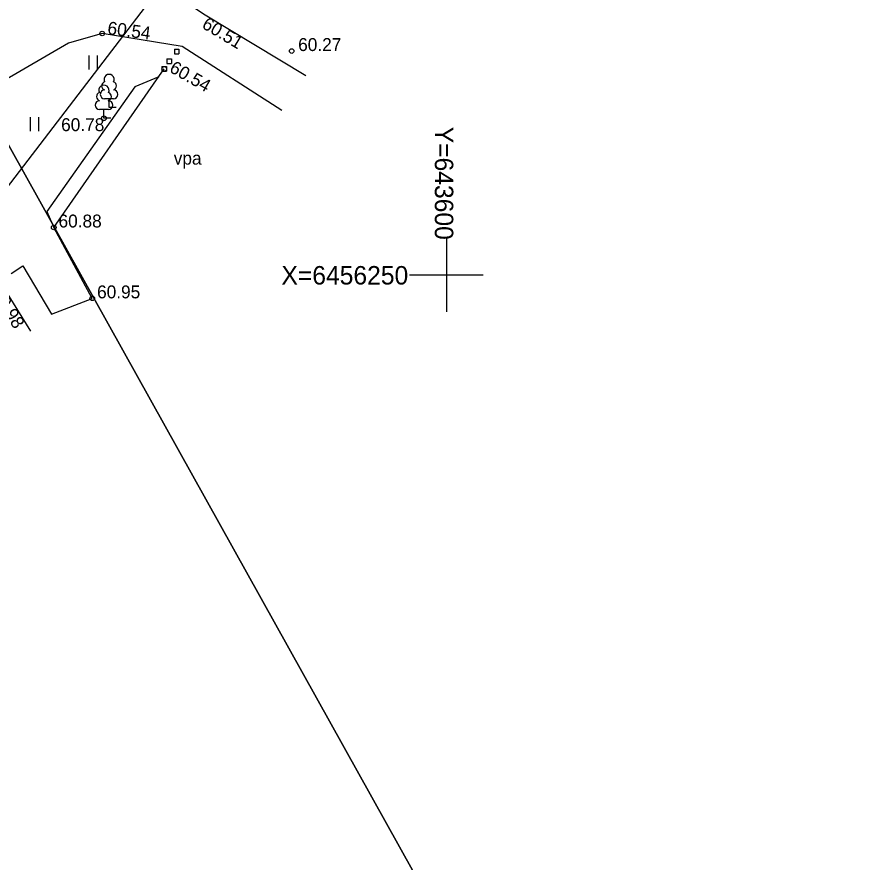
# Model space of a CAD drawing. Extents: x 643123 to 643699, y 6456101 to 6456901.
# Drawn here: x 643576.7 to 643622, y 6456218.15 to 6456263.99 of the extents above; entities that cross this region are included whole.
import ezdxf

# ---------------------------------------------------------------- set-up
doc = ezdxf.new("R2010")
doc.units = 0
for name, color, linetype in [('AED', 7, 'Continuous'), ('ELKAEV', 7, 'Continuous'), ('HALJASTUS', 7, 'Continuous'), ('MOOTPIIR', 7, 'Continuous'), ('PIIR', 7, 'Continuous'), ('PUU', 7, 'Continuous'), ('TEE', 7, 'Continuous'), ('VORK', 7, 'Continuous')]:
    doc.layers.add(name, color=color, linetype=linetype)

msp = doc.modelspace()

# ---------------------------------------------------------------- linework, layer by layer
at = {"layer": 'AED'}
for p, q in [((643585.242, 6456262.247), (643585.242, 6456261.997)), ((643585.242, 6456262.247), (643585.492, 6456262.247)), ((643585.242, 6456261.997), (643585.492, 6456261.997)), ((643585.492, 6456262.247), (643585.492, 6456261.997)), ((643584.84, 6456261.723), (643584.84, 6456261.473)), ((643584.84, 6456261.723), (643585.09, 6456261.723)), ((643584.84, 6456261.473), (643585.09, 6456261.473)), ((643585.09, 6456261.723), (643585.09, 6456261.473)), ((643584.571, 6456261.297), (643584.571, 6456261.047)), ((643584.571, 6456261.297), (643584.821, 6456261.297)), ((643584.571, 6456261.047), (643584.821, 6456261.047)), ((643584.821, 6456261.297), (643584.821, 6456261.047))]:
    msp.add_line(p, q, dxfattribs=at)
for points in [[(643576.388, 6456250.072), (643577.023, 6456250.494), (643578.577, 6456247.864), (643580.791, 6456248.727), (643578.7, 6456252.571), (643584.696, 6456261.172)], [(643584.405, 6456260.739), (643583.094, 6456260.192), (643578.33, 6456253.43), (643578.7, 6456252.571)]]:
    msp.add_lwpolyline(points, dxfattribs=at)
at = {"layer": 'ELKAEV'}
for centre in [(643581.326, 6456263.093), (643591.607, 6456262.142), (643584.696, 6456261.172), (643581.424, 6456258.498), (643578.7, 6456252.571), (643580.791, 6456248.727)]:
    msp.add_circle(centre, 0.125, dxfattribs=at)
at = {"layer": 'HALJASTUS'}
for p, q in [((643580.607, 6456261.894), (643580.607, 6456261.133)), ((643581.063, 6456261.894), (643581.063, 6456261.133)), ((643577.419, 6456258.556), (643577.419, 6456257.795)), ((643577.874, 6456258.556), (643577.874, 6456257.795))]:
    msp.add_line(p, q, dxfattribs=at)
at = {"layer": 'MOOTPIIR'}
msp.add_lwpolyline([(643444.736, 6456376.761), (643458.837, 6456369.535), (643514.013, 6456367.012), (643600.264, 6456357.043), (643614.48, 6456310.922), (643610.825, 6456300.071), (643565.027, 6456240.194), (643548.127, 6456226.709), (643522.979, 6456254.341), (643461.859, 6456333.339), (643451.284, 6456335.372), (643428.144, 6456353.969), (643425.102, 6456360.135), (643441.39, 6456374.904)], close=True, dxfattribs=at)
at = {"layer": 'PIIR'}
for points in [[(643594.18, 6456323.66), (643572.63, 6456263.51), (643610.25, 6456195.99), (643606.28, 6456193.22), (643617.99, 6456172.64), (643641.27, 6456130.66), (643669.92, 6456151.73), (643645.68, 6456178.39), (643629.89, 6456195.41), (643674.67, 6456244.82), (643699.28, 6456395.81), (643606.96, 6456405.84), (643606.2, 6456405.92)], [(643549.38, 6456228.03), (643519.91, 6456194.43), (643571.33, 6456134.15), (643617.99, 6456172.64), (643606.28, 6456193.22), (643610.25, 6456195.99), (643572.63, 6456263.51), (643563.7, 6456247.27)]]:
    msp.add_lwpolyline(points, close=True, dxfattribs=at)
at = {"layer": 'PUU'}
for p, q in [((643581.943, 6456259.554), (643581.463, 6456259.554)), ((643581.703, 6456259.079), (643581.703, 6456259.554)), ((643581.664, 6456258.973), (643581.184, 6456258.973)), ((643581.424, 6456258.498), (643581.424, 6456258.973)), ((643582.083, 6456259.079), (643581.703, 6456259.079)), ((643581.804, 6456258.498), (643581.424, 6456258.498))]:
    msp.add_line(p, q, dxfattribs=at)
for centre, radius, start, end in [((643581.703, 6456260.599), 0.277, 332.5799, 207.4201), ((643581.424, 6456260.018), 0.277, 332.5799, 207.4201), ((643581.533, 6456260.252), 0.233, 109.0217, 253.1415), ((643581.873, 6456260.252), 0.233, 286.8508, 70.9859), ((643581.254, 6456259.671), 0.233, 109.0217, 253.1415), ((643581.466, 6456259.792), 0.238, 90.0016, 269.3953), ((643581.594, 6456259.671), 0.233, 286.8508, 70.9859), ((643581.94, 6456259.792), 0.238, 270.6047, 89.9984), ((643581.186, 6456259.211), 0.238, 90.0016, 269.3953), ((643581.661, 6456259.211), 0.238, 270.6047, 89.9984)]:
    msp.add_arc(centre, radius, start, end, dxfattribs=at)
at = {"layer": 'TEE'}
for points in [[(643587.319, 6456271.495), (643583.441, 6456266.971), (643583.466, 6456266.459), (643586.824, 6456264.162), (643592.374, 6456260.821)], [(643591.064, 6456258.923), (643585.675, 6456262.388), (643581.326, 6456263.093), (643579.499, 6456262.561), (643572.437, 6456258.458), (643572.22, 6456257.637), (643572.448, 6456256.703), (643575.792, 6456249.596), (643577.433, 6456246.953)]]:
    msp.add_lwpolyline(points, dxfattribs=at)
at = {"layer": 'VORK'}
for p, q in [((643600, 6456252), (643600, 6456248)), ((643598, 6456250), (643602, 6456250))]:
    msp.add_line(p, q, dxfattribs=at)

# ---------------------------------------------------------------- texts
at = {"layer": 'ELKAEV'}
for s, rotation, p in [(' 60.51', 328.9592, (643586.463, 6456263.562)), (' 60.54', 352.5576, (643581.326, 6456263.093)), (' 60.54', 330.3227, (643584.696, 6456261.171)), (' 60.98', 301.8307, (643575.198, 6456249.227))]:
    msp.add_text(s, height=0.7, rotation=rotation, dxfattribs=at).set_placement(p)
for s, p in [('60.27', (643591.957, 6456262.142)), (' 60.78', (643578.841, 6456257.798)), (' 60.88', (643578.7, 6456252.571)), (' 60.95', (643580.791, 6456248.727))]:
    msp.add_text(s, height=0.7, dxfattribs=at).set_placement(p)
at = {"layer": 'HALJASTUS'}
msp.add_text('vpa', height=0.7, dxfattribs=at).set_placement((643585.209, 6456255.981))
at = {"layer": 'VORK'}
msp.add_text('Y=643600', height=1, rotation=270, dxfattribs=at).set_placement((643599.371, 6456258.037))
msp.add_text('X=6456250', height=1, dxfattribs=at).set_placement((643591.05, 6456249.478))

doc.saveas('drawing.dxf')
